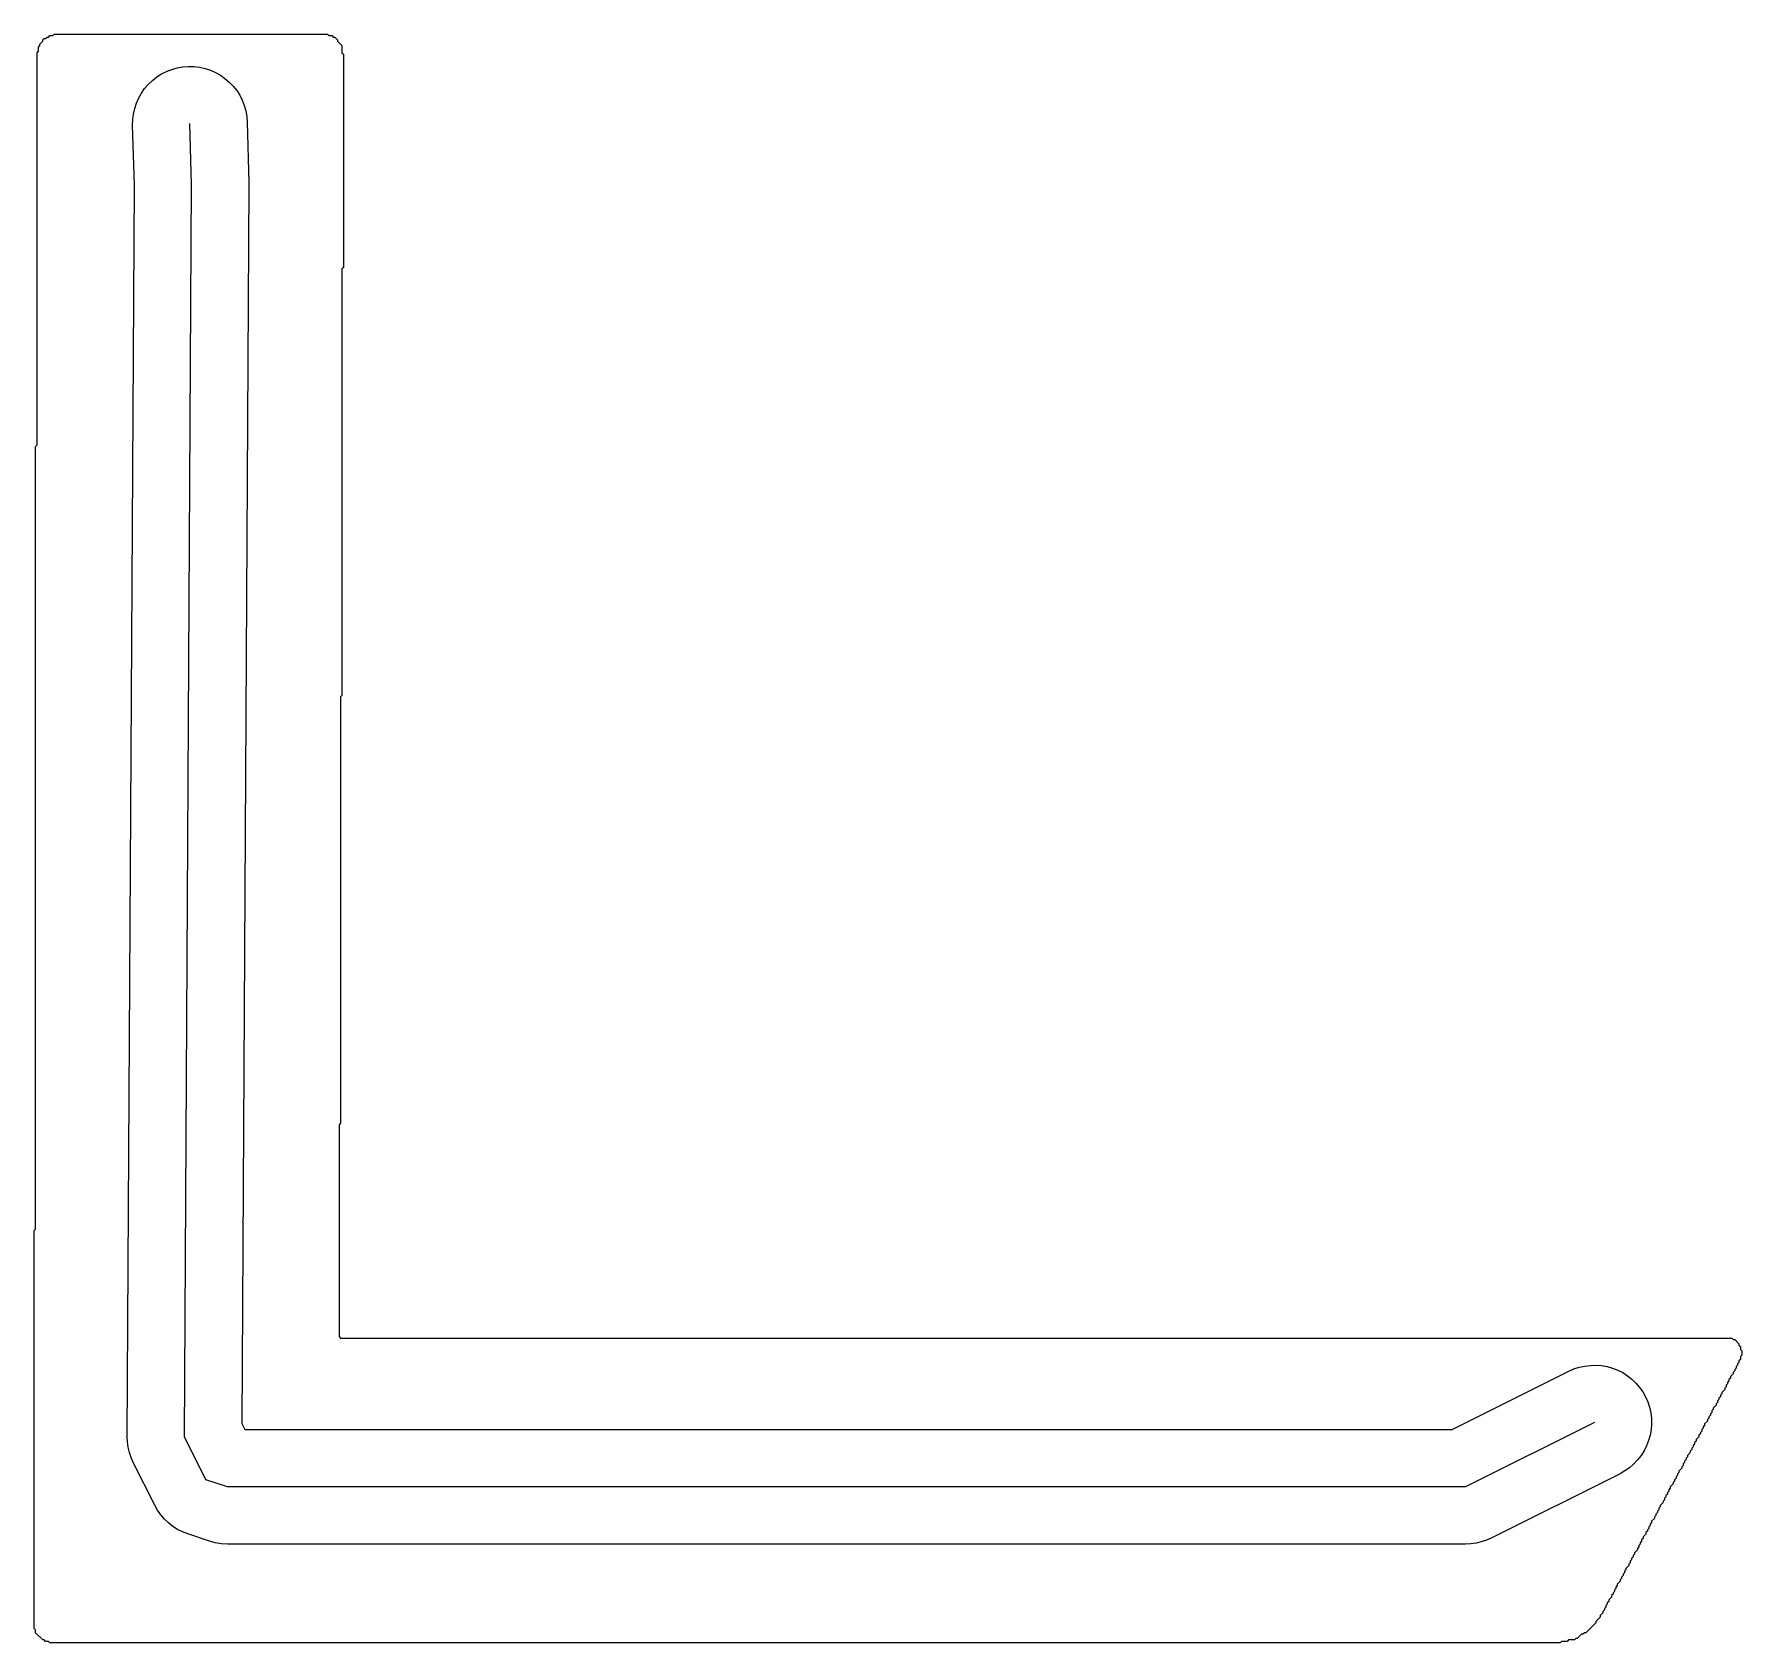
# Model space of a CAD drawing. Header units: millimetres. Extents: x 0 to 1730, y 0 to 225.
# Drawn here: x 255.4 to 374.7, y 56.8 to 169.2 of the extents above; entities that cross this region are included whole.
import ezdxf

# ---------------------------------------------------------------- set-up
doc = ezdxf.new("R2010")
doc.units = ezdxf.units.MM
for name, color, linetype in [('CENTERLINE', 1, 'Continuous'), ('GROOVE_8MM', 3, 'Continuous'), ('OUTLINE', 7, 'Continuous')]:
    doc.layers.add(name, color=color, linetype=linetype)

msp = doc.modelspace()

# ---------------------------------------------------------------- linework, layer by layer
at = {"layer": 'CENTERLINE'}
msp.add_lwpolyline([(364.4, 72.2), (355.4, 67.7), (268.9, 67.7), (267.4, 68.2), (265.9, 71.2), (266.4, 158.7), (266.28, 162.95)], dxfattribs=at)
at = {"layer": 'GROOVE_8MM'}
msp.add_lwpolyline([(363.34, 76.06), (363.73, 76.14), (364.12, 76.19), (364.51, 76.2), (364.9, 76.17), (365.29, 76.1), (365.66, 76), (366.03, 75.85), (366.38, 75.68), (366.71, 75.46), (367.02, 75.22), (367.3, 74.95), (367.56, 74.65), (367.79, 74.33), (367.98, 73.99), (368.14, 73.63), (368.26, 73.26), (368.34, 72.87), (368.39, 72.48), (368.4, 72.09), (368.37, 71.7), (368.3, 71.31), (368.19, 70.94), (368.05, 70.57), (367.88, 70.22), (367.66, 69.89), (367.42, 69.58), (367.15, 69.3), (366.85, 69.04), (366.53, 68.82), (366.19, 68.62), (357.19, 64.12), (356.85, 63.97), (356.5, 63.85), (356.14, 63.77), (355.77, 63.72), (355.4, 63.7), (268.9, 63.7), (268.47, 63.72), (268.05, 63.79), (267.64, 63.91), (266.14, 64.41), (265.77, 64.55), (265.42, 64.73), (265.09, 64.94), (264.78, 65.18), (264.5, 65.45), (264.24, 65.75), (264.01, 66.07), (263.82, 66.41), (262.32, 69.41), (262.17, 69.75), (262.05, 70.11), (261.97, 70.48), (261.92, 70.85), (261.9, 71.22), (262.4, 158.66), (262.28, 162.84), (262.29, 163.23), (262.34, 163.62), (262.43, 164), (262.55, 164.38), (262.71, 164.74), (262.9, 165.08), (263.12, 165.4), (263.38, 165.7), (263.66, 165.97), (263.97, 166.21), (264.3, 166.42), (264.65, 166.6), (265.02, 166.74), (265.4, 166.85), (265.78, 166.92), (266.17, 166.95), (266.57, 166.94), (266.96, 166.89), (267.34, 166.81), (267.71, 166.69), (268.07, 166.53), (268.41, 166.33), (268.73, 166.11), (269.03, 165.85), (269.3, 165.57), (269.55, 165.26), (269.76, 164.93), (269.94, 164.58), (270.08, 164.21), (270.18, 163.84), (270.25, 163.45), (270.28, 163.06), (270.4, 158.81), (270.4, 158.68), (269.91, 72.13), (270.12, 71.7), (354.46, 71.7), (362.61, 75.78), (362.97, 75.94), (363.34, 76.06)], close=True, dxfattribs=at)
at = {"layer": 'OUTLINE'}
msp.add_lwpolyline([(276.3, 169), (276.4, 169), (276.6, 168.8), (276.6, 168.7), (276.9, 168.4), (276.9, 167.9), (277, 167.8), (277, 152.9), (276.9, 152.8), (276.9, 123), (276.8, 122.9), (276.8, 93.1), (276.7, 93), (276.7, 78.2), (276.8, 78.1), (374, 78.1), (374.1, 78), (374.2, 78), (374.5, 77.7), (374.5, 77.6), (374.6, 77.5), (374.6, 77.3), (374.7, 77.2), (374.7, 76.9), (374.6, 76.8), (374.6, 76.6), (374.5, 76.5), (374.5, 76.4), (374.4, 76.3), (374.4, 76.2), (374.3, 76.1), (374.3, 76), (374.2, 75.9), (374.2, 75.8), (374.1, 75.7), (374.1, 75.6), (373.9, 75.4), (373.9, 75.3), (373.8, 75.2), (373.8, 75.1), (373.7, 75), (373.7, 74.9), (373.6, 74.8), (373.6, 74.7), (373.5, 74.6), (373.5, 74.5), (373.3, 74.3), (373.3, 74.2), (373.2, 74.1), (373.2, 74), (373.1, 73.9), (373.1, 73.8), (373, 73.7), (373, 73.6), (372.9, 73.5), (372.9, 73.4), (372.7, 73.2), (372.7, 73.1), (372.6, 73), (372.6, 72.9), (372.5, 72.8), (372.5, 72.7), (372.4, 72.6), (372.4, 72.5), (372.3, 72.4), (372.3, 72.3), (372.1, 72.1), (372.1, 72), (372, 71.9), (372, 71.8), (371.9, 71.7), (371.9, 71.6), (371.8, 71.5), (371.8, 71.4), (371.7, 71.3), (371.7, 71.2), (371.5, 71), (371.5, 70.9), (371.4, 70.8), (371.4, 70.7), (371.3, 70.6), (371.3, 70.5), (371.2, 70.4), (371.2, 70.3), (371.1, 70.2), (371.1, 70.1), (370.9, 69.9), (370.9, 69.8), (370.8, 69.7), (370.8, 69.6), (370.7, 69.5), (370.7, 69.4), (370.6, 69.3), (370.6, 69.2), (370.5, 69.1), (370.5, 69), (370.3, 68.8), (370.3, 68.7), (370.2, 68.6), (370.2, 68.5), (370.1, 68.4), (370.1, 68.3), (370, 68.2), (370, 68.1), (369.9, 68), (369.9, 67.9), (369.7, 67.7), (369.7, 67.6), (369.6, 67.5), (369.6, 67.4), (369.5, 67.3), (369.5, 67.2), (369.4, 67.1), (369.4, 67), (369.3, 66.9), (369.3, 66.8), (369.2, 66.7), (369.2, 66.6), (369, 66.4), (369, 66.3), (368.9, 66.2), (368.9, 66.1), (368.8, 66), (368.8, 65.9), (368.7, 65.8), (368.7, 65.7), (368.6, 65.6), (368.6, 65.5), (368.4, 65.3), (368.4, 65.2), (368.3, 65.1), (368.3, 65), (368.2, 64.9), (368.2, 64.8), (368.1, 64.7), (368.1, 64.6), (368, 64.5), (368, 64.4), (367.8, 64.2), (367.8, 64.1), (367.7, 64), (367.7, 63.9), (367.6, 63.8), (367.6, 63.7), (367.5, 63.6), (367.5, 63.5), (367.4, 63.4), (367.4, 63.3), (367.2, 63.1), (367.2, 63), (367.1, 62.9), (367.1, 62.8), (367, 62.7), (367, 62.6), (366.9, 62.5), (366.9, 62.4), (366.8, 62.3), (366.8, 62.2), (366.6, 62), (366.6, 61.9), (366.5, 61.8), (366.5, 61.7), (366.4, 61.6), (366.4, 61.5), (366.3, 61.4), (366.3, 61.3), (366.2, 61.2), (366.2, 61.1), (366, 60.9), (366, 60.8), (365.9, 60.7), (365.9, 60.6), (365.8, 60.5), (365.8, 60.4), (365.7, 60.3), (365.7, 60.2), (365.6, 60.1), (365.6, 60), (365.4, 59.8), (365.4, 59.7), (365.3, 59.6), (365.3, 59.5), (365.2, 59.4), (365.2, 59.3), (365.1, 59.2), (365.1, 59.1), (365, 59), (365, 58.9), (364.8, 58.7), (364.8, 58.6), (364.5, 58.3), (364.5, 58.2), (363.8, 57.5), (363.7, 57.5), (363.6, 57.4), (363.5, 57.4), (363.2, 57.1), (363.1, 57.1), (363, 57), (362.6, 57), (362.5, 56.9), (362.1, 56.9), (362, 56.8), (256.5, 56.8), (256.4, 56.9), (256.2, 56.9), (256.1, 57), (256, 57), (255.5, 57.5), (255.5, 57.7), (255.4, 57.8), (255.4, 85.6), (255.5, 85.7), (255.5, 140.4), (255.6, 140.5), (255.6, 167.9), (255.7, 168), (255.7, 168.3), (255.8, 168.4), (255.8, 168.5), (256, 168.7), (256, 168.8), (256.1, 168.9), (256.2, 168.9), (256.3, 169), (256.4, 169), (256.5, 169.1), (256.7, 169.1), (256.8, 169.2), (275.9, 169.2), (276, 169.1), (276.2, 169.1), (276.3, 169)], close=True, dxfattribs=at)

doc.saveas('drawing.dxf')
